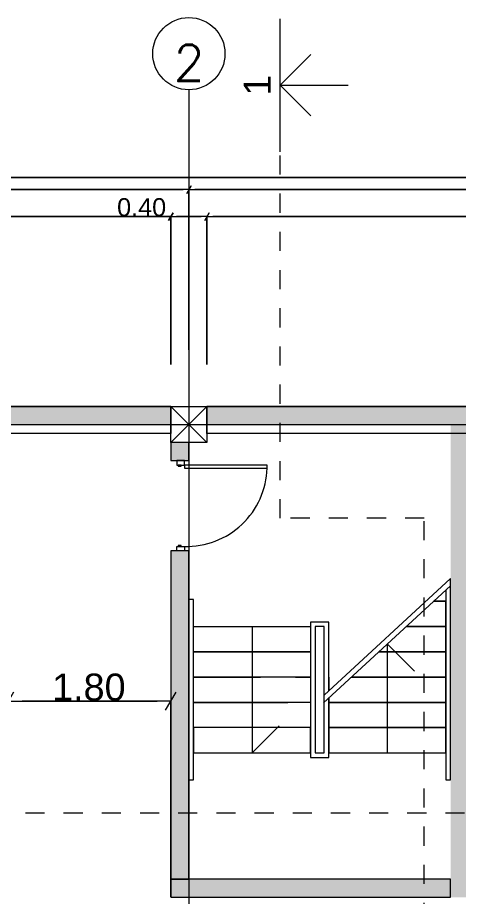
# Model space of a CAD drawing. Header units: millimetres. Extents: x 475616349 to 476941521, y 4620115302 to 4621446928.
# Drawn here: x 476742470 to 476747367, y 4620205430 to 4620215182 of the extents above; entities that cross this region are included whole.
import ezdxf

# ---------------------------------------------------------------- set-up
doc = ezdxf.new("R2010")
doc.units = ezdxf.units.MM
doc.header["$MEASUREMENT"] = 0
doc.linetypes.add('Dashed', pattern=[423.333333, 211.666667, -211.666667])
for name, color, linetype, lineweight in [('0_Pen_No__42_Pen_No__250_Pen_No__5', 5, 'Continuous', 0), ('2D Drafting - General_Pen_No__1_Pen_No__7', 7, 'Continuous', 0), ('2D Drafting - General_Pen_No__1_Pen_No__7_Pen_No__7', 7, 'Continuous', 0), ('2D Drafting - General_Pen_No__250_Pen_No__7_Pen_No__154', 154, 'Continuous', 0), ('2D Drafting - General_Pen_No__250_Pen_No__7_Pen_No__250', 7, 'Continuous', 0), ('2D Drafting - General_Pen_No__250_Pen_No__7_Pen_No__7', 7, 'Continuous', 0), ('Annotation - Text_Pen_No__7_Pen_No__5', 5, 'Continuous', 0), ('Doors_Pen_No__7_Pen_No__7_Pen_No__7', 7, 'Continuous', 0), ('G-Anno-Nplt_Pen_No__250', 7, 'Continuous', 0), ('G-Anno-Nplt_Pen_No__7', 7, 'Continuous', 0), ('gegmebi_Pen_No__7_Pen_No__7', 7, 'Continuous', 0), ('New_._Pen_No__1', 1, 'Continuous', 0), ('New_2D Drafting - General_Pen_No__250_Pen_No__7_Pen_No__154', 154, 'Continuous', 0), ('New_reg_nak_Pen_No__7', 7, 'Continuous', 0), ('New_shenobebi_Pen_No__1', 1, 'Continuous', 0), ('New_shenobebi_Pen_No__7', 7, 'Continuous', 0), ('zoma_Pen_No__5_Pen_No__5', 5, 'Continuous', 0)]:
    doc.layers.add(name, color=color, linetype=linetype, lineweight=lineweight)
doc.layers.add('zoma', color=7, linetype='Continuous')
doc.styles.add('GENERATED_STYLE_1', font='arial.ttf')
doc.styles.add('GENERATED_STYLE_2', font='arial.ttf')
doc.dimstyles.new('GENERATED_STYLE__1', dxfattribs={"dimtxt": 200, "dimasz": 64.421331, "dimexe": 0.18, "dimexo": 3, "dimgap": 0.09, "dimtad": 1, "dimtih": 1, "dimtoh": 1, "dimlfac": 0.001, "dimzin": 0, "dimdsep": 46, "dimtxsty": 'GENERATED_STYLE_2', "dimblk": 'ARROWHEAD_2', "dimblk1": 'ARROWHEAD_2', "dimblk2": 'ARROWHEAD_2', "dimcen": 0.09, "dimclrd": 142, "dimclre": 142, "dimclrt": 142, "dimadec": 0, "dimazin": 0, "dimtfac": 1, "dimtdec": 4, "dimtmove": 0, "dimatfit": 3, "dimfxl": 1, "dimtolj": 1, "dimtzin": 0, "dimarcsym": 0})
doc.dimstyles.new('GENERATED_STYLE__3', dxfattribs={"dimtxt": 200, "dimasz": 64.421331, "dimexe": 0.18, "dimexo": 3, "dimgap": 0.09, "dimtad": 1, "dimtih": 1, "dimtoh": 1, "dimlfac": 0.001, "dimzin": 0, "dimdsep": 46, "dimtxsty": 'GENERATED_STYLE_2', "dimblk": 'ARROWHEAD_2', "dimblk1": 'ARROWHEAD_2', "dimblk2": 'ARROWHEAD_2', "dimcen": 0.09, "dimclrd": 142, "dimclre": 142, "dimclrt": 142, "dimadec": 0, "dimazin": 0, "dimtfac": 1, "dimtdec": 4, "dimtmove": 2, "dimatfit": 3, "dimfxl": 1, "dimtolj": 1, "dimtzin": 0, "dimarcsym": 0})
doc.dimstyles.new('GENERATED_STYLE__37', dxfattribs={"dimtxt": 300, "dimasz": 152, "dimexe": 0.18, "dimexo": 3, "dimgap": 0.09, "dimtad": 1, "dimtih": 1, "dimtoh": 1, "dimlfac": 0.001, "dimzin": 0, "dimdsep": 46, "dimtxsty": 'GENERATED_STYLE_2', "dimblk": 'ARROWHEAD_2', "dimblk1": 'ARROWHEAD_2', "dimblk2": 'ARROWHEAD_2', "dimcen": 0.09, "dimclrd": 7, "dimclre": 7, "dimclrt": 7, "dimadec": 0, "dimazin": 0, "dimtfac": 1, "dimtdec": 4, "dimtmove": 0, "dimatfit": 3, "dimfxl": 1, "dimtolj": 1, "dimtzin": 0, "dimarcsym": 0})

# ---------------------------------------------------------------- blocks, each defined once
blk = doc.blocks.new('ARROWHEAD_2')
at = {"color": 0, "linetype": 'Continuous', "lineweight": 0}
for p, q in [((-0.378, -0.655), (0.378, 0.655)), ((0, 0), (-1, 0))]:
    blk.add_line(p, q, dxfattribs=at)
blk = doc.blocks.new('*D1810', base_point=(476577134.1, 4620325125.7))
at = {"layer": 'Defpoints', "color": 0, "linetype": 'Continuous', "transparency": 16777216}
for p in [(476744168.5, 4620207605.8), (476742368.5, 4620205432.1), (476744168.5, 4620205432.1)]:
    blk.add_point(p, dxfattribs=at)
at = {"layer": 'zoma', "color": 7, "linetype": 'Continuous', "lineweight": -2, "transparency": 16777216}
for p, q in [((476742368.5, 4620205435.1), (476742368.5, 4620207606)), ((476742520.5, 4620207605.8), (476744016.5, 4620207605.8)), ((476744168.5, 4620205435.1), (476744168.5, 4620207606))]:
    blk.add_line(p, q, dxfattribs=at)
at = {"layer": 'zoma', "color": 7, "linetype": 'Continuous', "lineweight": -2, "transparency": 16777216, "xscale": 152, "yscale": 152, "zscale": 152, "rotation": 180}
blk.add_blockref('ARROWHEAD_2', (476742368.5, 4620207605.8), dxfattribs=at)
at = {"layer": 'zoma', "color": 7, "linetype": 'Continuous', "lineweight": -2, "transparency": 16777216, "xscale": 152, "yscale": 152, "zscale": 152}
blk.add_blockref('ARROWHEAD_2', (476744168.5, 4620207605.8), dxfattribs=at)
at = {"layer": 'zoma', "color": 7, "linetype": 'Continuous', "lineweight": 0, "transparency": 16777216, "insert": (476743259.1, 4620207759.1), "char_height": 300, "attachment_point": 5, "style": 'GENERATED_STYLE_2'}
blk.add_mtext('\\A1;1.80', dxfattribs=at)
blk = doc.blocks.new('*D2306', base_point=(476577134.1, 4620325125.7))
at = {"layer": 'Defpoints', "color": 0, "linetype": 'Continuous', "transparency": 16777216}
for p in [(476744368.5, 4620213274.7), (476737468.5, 4620211496), (476744368.5, 4620211496)]:
    blk.add_point(p, dxfattribs=at)
at = {"layer": 'zoma', "color": 142, "linetype": 'Continuous', "lineweight": -2, "transparency": 16777216}
for p, q in [((476737468.5, 4620211499), (476737468.5, 4620213274.9)), ((476737533, 4620213274.7), (476744304.1, 4620213274.7)), ((476744368.5, 4620211499), (476744368.5, 4620213274.9))]:
    blk.add_line(p, q, dxfattribs=at)
at = {"layer": 'zoma', "color": 142, "linetype": 'Continuous', "lineweight": -2, "transparency": 16777216, "xscale": 64.4213309708986, "yscale": 64.4213309708986, "zscale": 64.4213309708986, "rotation": 180}
blk.add_blockref('ARROWHEAD_2', (476737468.5, 4620213274.7), dxfattribs=at)
at = {"layer": 'zoma', "color": 142, "linetype": 'Continuous', "lineweight": -2, "transparency": 16777216, "xscale": 64.4213309708986, "yscale": 64.4213309708986, "zscale": 64.4213309708986}
blk.add_blockref('ARROWHEAD_2', (476744368.5, 4620213274.7), dxfattribs=at)
at = {"layer": 'zoma', "color": 142, "linetype": 'Continuous', "lineweight": 0, "transparency": 16777216, "insert": (476740912.2, 4620213376.9), "char_height": 200, "attachment_point": 5, "style": 'GENERATED_STYLE_2'}
blk.add_mtext('\\A1;6.90', dxfattribs=at)
blk = doc.blocks.new('*D2307', base_point=(476577134.1, 4620325125.7))
at = {"layer": 'Defpoints', "color": 0, "linetype": 'Continuous', "transparency": 16777216}
for p in [(476751268.5, 4620213274.7), (476744368.5, 4620211496), (476751268.5, 4620211496)]:
    blk.add_point(p, dxfattribs=at)
at = {"layer": 'zoma', "color": 142, "linetype": 'Continuous', "lineweight": -2, "transparency": 16777216}
for p, q in [((476744368.5, 4620211499), (476744368.5, 4620213274.9)), ((476744433, 4620213274.7), (476751204.1, 4620213274.7)), ((476751268.5, 4620211499), (476751268.5, 4620213274.9))]:
    blk.add_line(p, q, dxfattribs=at)
at = {"layer": 'zoma', "color": 142, "linetype": 'Continuous', "lineweight": -2, "transparency": 16777216, "xscale": 64.4213309708986, "yscale": 64.4213309708986, "zscale": 64.4213309708986, "rotation": 180}
blk.add_blockref('ARROWHEAD_2', (476744368.5, 4620213274.7), dxfattribs=at)
at = {"layer": 'zoma', "color": 142, "linetype": 'Continuous', "lineweight": -2, "transparency": 16777216, "xscale": 64.4213309708986, "yscale": 64.4213309708986, "zscale": 64.4213309708986}
blk.add_blockref('ARROWHEAD_2', (476751268.5, 4620213274.7), dxfattribs=at)
at = {"layer": 'zoma', "color": 142, "linetype": 'Continuous', "lineweight": 0, "transparency": 16777216, "insert": (476747812.2, 4620213376.9), "char_height": 200, "attachment_point": 5, "style": 'GENERATED_STYLE_2'}
blk.add_mtext('\\A1;6.90', dxfattribs=at)
blk = doc.blocks.new('*D2313', base_point=(476577134.1, 4620325125.7))
at = {"layer": 'Defpoints', "color": 0, "linetype": 'Continuous', "transparency": 16777216}
for p in [(476744168.5, 4620212976.5), (476737668.5, 4620211333.9), (476744168.5, 4620211333.9)]:
    blk.add_point(p, dxfattribs=at)
at = {"layer": 'zoma', "color": 142, "linetype": 'Continuous', "lineweight": -2, "transparency": 16777216}
for p, q in [((476737668.5, 4620211336.9), (476737668.5, 4620212976.7)), ((476737733, 4620212976.5), (476744104.1, 4620212976.5)), ((476744168.5, 4620211336.9), (476744168.5, 4620212976.7))]:
    blk.add_line(p, q, dxfattribs=at)
at = {"layer": 'zoma', "color": 142, "linetype": 'Continuous', "lineweight": -2, "transparency": 16777216, "xscale": 64.4213309708986, "yscale": 64.4213309708986, "zscale": 64.4213309708986, "rotation": 180}
blk.add_blockref('ARROWHEAD_2', (476737668.5, 4620212976.5), dxfattribs=at)
at = {"layer": 'zoma', "color": 142, "linetype": 'Continuous', "lineweight": -2, "transparency": 16777216, "xscale": 64.4213309708986, "yscale": 64.4213309708986, "zscale": 64.4213309708986}
blk.add_blockref('ARROWHEAD_2', (476744168.5, 4620212976.5), dxfattribs=at)
at = {"layer": 'zoma', "color": 142, "linetype": 'Continuous', "lineweight": 0, "transparency": 16777216, "insert": (476740912.2, 4620213078.7), "char_height": 200, "attachment_point": 5, "style": 'GENERATED_STYLE_2'}
blk.add_mtext('\\A1;6.50', dxfattribs=at)
blk = doc.blocks.new('*D2314', base_point=(476577134.1, 4620325125.7))
at = {"layer": 'Defpoints', "color": 0, "linetype": 'Continuous', "transparency": 16777216}
for p in [(476744568.5, 4620212976.5), (476744168.5, 4620211333.9), (476744568.5, 4620211333.9)]:
    blk.add_point(p, dxfattribs=at)
at = {"layer": 'zoma', "color": 142, "linetype": 'Continuous', "lineweight": -2, "transparency": 16777216}
for p, q in [((476744168.5, 4620212976.5), (476743585.1, 4620212976.5)), ((476744168.5, 4620211336.9), (476744168.5, 4620212976.7)), ((476744504.1, 4620212976.5), (476744233, 4620212976.5)), ((476744568.5, 4620211336.9), (476744568.5, 4620212976.7))]:
    blk.add_line(p, q, dxfattribs=at)
at = {"layer": 'zoma', "color": 142, "linetype": 'Continuous', "lineweight": -2, "transparency": 16777216, "xscale": 64.4213309708986, "yscale": 64.4213309708986, "zscale": 64.4213309708986, "rotation": 180}
blk.add_blockref('ARROWHEAD_2', (476744168.5, 4620212976.5), dxfattribs=at)
at = {"layer": 'zoma', "color": 142, "linetype": 'Continuous', "lineweight": -2, "transparency": 16777216, "xscale": 64.4213309708986, "yscale": 64.4213309708986, "zscale": 64.4213309708986}
blk.add_blockref('ARROWHEAD_2', (476744568.5, 4620212976.5), dxfattribs=at)
at = {"layer": 'zoma', "color": 142, "linetype": 'Continuous', "lineweight": 0, "transparency": 16777216, "insert": (476743844.6, 4620213078.7), "char_height": 200, "attachment_point": 5, "style": 'GENERATED_STYLE_2'}
blk.add_mtext('\\A1;0.40', dxfattribs=at)
blk = doc.blocks.new('*D2315', base_point=(476577134.1, 4620325125.7))
at = {"layer": 'Defpoints', "color": 0, "linetype": 'Continuous', "transparency": 16777216}
for p in [(476751068.5, 4620212976.5), (476744568.5, 4620211333.9), (476751068.5, 4620211333.9)]:
    blk.add_point(p, dxfattribs=at)
at = {"layer": 'zoma', "color": 142, "linetype": 'Continuous', "lineweight": -2, "transparency": 16777216}
for p, q in [((476744568.5, 4620211336.9), (476744568.5, 4620212976.7)), ((476744633, 4620212976.5), (476751004.1, 4620212976.5)), ((476751068.5, 4620211336.9), (476751068.5, 4620212976.7))]:
    blk.add_line(p, q, dxfattribs=at)
at = {"layer": 'zoma', "color": 142, "linetype": 'Continuous', "lineweight": -2, "transparency": 16777216, "xscale": 64.4213309708986, "yscale": 64.4213309708986, "zscale": 64.4213309708986, "rotation": 180}
blk.add_blockref('ARROWHEAD_2', (476744568.5, 4620212976.5), dxfattribs=at)
at = {"layer": 'zoma', "color": 142, "linetype": 'Continuous', "lineweight": -2, "transparency": 16777216, "xscale": 64.4213309708986, "yscale": 64.4213309708986, "zscale": 64.4213309708986}
blk.add_blockref('ARROWHEAD_2', (476751068.5, 4620212976.5), dxfattribs=at)
at = {"layer": 'zoma', "color": 142, "linetype": 'Continuous', "lineweight": 0, "transparency": 16777216, "insert": (476747812.2, 4620213078.7), "char_height": 200, "attachment_point": 5, "style": 'GENERATED_STYLE_2'}
blk.add_mtext('\\A1;6.50', dxfattribs=at)
blk = doc.blocks.new('*D2325', base_point=(476577134.1, 4620325125.7))
at = {"layer": 'Defpoints', "color": 0, "linetype": 'Continuous', "transparency": 16777216}
for p in [(476779068.5, 4620213408.5), (476737268.5, 4620211549.9), (476779068.5, 4620211549.9)]:
    blk.add_point(p, dxfattribs=at)
at = {"layer": 'zoma', "color": 142, "linetype": 'Continuous', "lineweight": -2, "transparency": 16777216}
for p, q in [((476737268.5, 4620211552.9), (476737268.5, 4620213408.7)), ((476737333, 4620213408.5), (476779004.1, 4620213408.5)), ((476779068.5, 4620211552.9), (476779068.5, 4620213408.7))]:
    blk.add_line(p, q, dxfattribs=at)
at = {"layer": 'zoma', "color": 142, "linetype": 'Continuous', "lineweight": -2, "transparency": 16777216, "xscale": 64.4213309708986, "yscale": 64.4213309708986, "zscale": 64.4213309708986, "rotation": 180}
blk.add_blockref('ARROWHEAD_2', (476737268.5, 4620213408.5), dxfattribs=at)
at = {"layer": 'zoma', "color": 142, "linetype": 'Continuous', "lineweight": -2, "transparency": 16777216, "xscale": 64.4213309708986, "yscale": 64.4213309708986, "zscale": 64.4213309708986}
blk.add_blockref('ARROWHEAD_2', (476779068.5, 4620213408.5), dxfattribs=at)
at = {"layer": 'zoma', "color": 142, "linetype": 'Continuous', "lineweight": 0, "transparency": 16777216, "insert": (476758727.9, 4620213548.5), "char_height": 200, "attachment_point": 5, "style": 'GENERATED_STYLE_2'}
blk.add_mtext('\\A1;41.80', dxfattribs=at)

msp = doc.modelspace()

# ---------------------------------------------------------------- hatches: boundary and pattern name
at = {"layer": '2D Drafting - General_Pen_No__250_Pen_No__7_Pen_No__154', "linetype": 'Continuous', "lineweight": 0}
for points in [[(476744168.542, 4620210671.921), (476744168.542, 4620210871.921), (476737668.542, 4620210871.921), (476737668.542, 4620210671.921)], [(476751068.542, 4620210671.921), (476751068.542, 4620210871.921), (476744568.542, 4620210871.921), (476744568.542, 4620210671.921)]]:
    msp.add_hatch(color=154, dxfattribs=at).paths.add_polyline_path(points)
at = {"layer": '2D Drafting - General_Pen_No__250_Pen_No__7_Pen_No__7', "linetype": 'Continuous', "lineweight": 0}
for points in [[(476747269.332, 4620210671.921), (476747469.332, 4620210671.921), (476747469.332, 4620208031.931), (476747269.332, 4620208031.931)], [(476744368.542, 4620210271.509), (476744368.542, 4620210471.921), (476744168.542, 4620210471.921), (476744168.542, 4620210271.509)], [(476744368.542, 4620205632.083), (476744368.542, 4620209271.509), (476744168.542, 4620209271.509), (476744168.542, 4620205632.083)]]:
    msp.add_hatch(color=7, dxfattribs=at).paths.add_polyline_path(points)
at = {"layer": 'G-Anno-Nplt_Pen_No__7', "linetype": 'Continuous', "lineweight": 0}
msp.add_hatch(color=7, dxfattribs=at).paths.add_polyline_path([(476744168.542, 4620205432.083), (476747269.332, 4620205432.083), (476747269.332, 4620205632.083), (476744168.542, 4620205632.083)])
at = {"layer": 'New_2D Drafting - General_Pen_No__250_Pen_No__7_Pen_No__154', "linetype": 'Continuous', "lineweight": 0}
for points in [[(476747269.332, 4620208031.931), (476747469.332, 4620208031.931), (476749569.332, 4620208031.931), (476749569.332, 4620207231.931), (476749369.332, 4620207231.931), (476749369.332, 4620207831.931), (476747469.332, 4620207831.931), (476747269.332, 4620207831.931)], [(476747269.332, 4620207831.931), (476747469.332, 4620207831.931), (476747469.332, 4620205631.931), (476749369.332, 4620205631.931), (476749369.332, 4620206231.931), (476749569.332, 4620206231.931), (476749569.332, 4620205431.931), (476747269.332, 4620205431.931), (476747269.332, 4620205631.931)]]:
    msp.add_hatch(color=154, dxfattribs=at).paths.add_polyline_path(points)

# ---------------------------------------------------------------- linework, layer by layer
at = {"layer": '0_Pen_No__42_Pen_No__250_Pen_No__5', "color": 5, "linetype": 'Continuous', "lineweight": 0}
msp.add_circle((476744368.542, 4620214781.518), 400, dxfattribs=at)
msp.add_circle((476744368.542, 4620214781.518), 400, dxfattribs=at)
at = {"layer": '2D Drafting - General_Pen_No__1_Pen_No__7', "color": 7, "linetype": 'Continuous', "lineweight": 0}
for p, q in [((476744168.542, 4620210471.921), (476744568.542, 4620210871.921)), ((476744568.542, 4620210471.921), (476744168.542, 4620210871.921))]:
    msp.add_line(p, q, dxfattribs=at)
at = {"layer": '2D Drafting - General_Pen_No__1_Pen_No__7', "color": 7, "linetype": 'Continuous', "lineweight": 0, "flags": 128}
for points in [[(476744168.542, 4620210571.921), (476737668.542, 4620210571.921), (476737668.542, 4620210871.921), (476744168.542, 4620210871.921)], [(476744568.542, 4620210471.921), (476744168.542, 4620210471.921), (476744168.542, 4620210871.921), (476744568.542, 4620210871.921)], [(476751068.542, 4620210571.921), (476744568.542, 4620210571.921), (476744568.542, 4620210871.921), (476751068.542, 4620210871.921)]]:
    msp.add_lwpolyline(points, close=True, dxfattribs=at)
at = {"layer": '2D Drafting - General_Pen_No__1_Pen_No__7_Pen_No__7', "color": 7, "linetype": 'Continuous', "lineweight": 0}
msp.add_arc((476744343.071, 4620210213.786), 893.239, 268.396194, 358.396194, dxfattribs=at)
at = {"layer": '2D Drafting - General_Pen_No__250_Pen_No__7_Pen_No__250', "color": 7, "linetype": 'Continuous', "lineweight": 0, "flags": 128}
for points in [[(476744168.542, 4620210671.921), (476744168.542, 4620210871.921), (476737668.542, 4620210871.921), (476737668.542, 4620210671.921)], [(476751068.542, 4620210671.921), (476751068.542, 4620210871.921), (476744568.542, 4620210871.921), (476744568.542, 4620210671.921)], [(476744368.542, 4620210271.509), (476744368.542, 4620210471.921), (476744168.542, 4620210471.921), (476744168.542, 4620210271.509)], [(476744368.542, 4620205632.083), (476744368.542, 4620209271.509), (476744168.542, 4620209271.509), (476744168.542, 4620205632.083)]]:
    msp.add_lwpolyline(points, close=True, dxfattribs=at)
at = {"layer": 'Doors_Pen_No__7_Pen_No__7_Pen_No__7', "color": 7, "linetype": 'Continuous', "lineweight": 0, "flags": 128}
for points in [[(476744233.404, 4620210271.509), (476744233.404, 4620210222.12), (476744318.071, 4620210222.12), (476744318.071, 4620210271.509)], [(476744251.404, 4620210222.12), (476744251.404, 4620210211.009), (476744284.737, 4620210211.009), (476744284.737, 4620210222.12)], [(476744318.071, 4620210222.12), (476744318.071, 4620210188.786), (476745235.959, 4620210188.786), (476745235.959, 4620210222.12)], [(476744233.404, 4620209271.509), (476744233.404, 4620209320.897), (476744318.071, 4620209320.897), (476744318.071, 4620209271.509)], [(476744251.404, 4620209332.009), (476744251.404, 4620209320.897), (476744284.737, 4620209320.897), (476744284.737, 4620209332.009)]]:
    msp.add_lwpolyline(points, close=True, dxfattribs=at)
at = {"layer": 'G-Anno-Nplt_Pen_No__250', "color": 7, "linetype": 'Continuous', "lineweight": 0, "flags": 128}
msp.add_lwpolyline([(476744168.542, 4620205432.083), (476747269.332, 4620205432.083), (476747269.332, 4620205632.083), (476744168.542, 4620205632.083)], close=True, dxfattribs=at)
at = {"layer": 'gegmebi_Pen_No__7_Pen_No__7', "color": 7, "linetype": 'Continuous', "lineweight": 0, "flags": 128}
for points in [[(476747218.542, 4620208838.237), (476747218.542, 4620206732.083), (476747268.542, 4620206732.083), (476747268.542, 4620208964.579)], [(476746778.542, 4620208432.083), (476747218.542, 4620208432.083), (476747218.542, 4620208712.083), (476747081.876, 4620208712.083)], [(476747081.876, 4620208712.083), (476747218.542, 4620208712.083)], [(476745918.542, 4620207718.425), (476745918.542, 4620208481.657), (476745718.542, 4620208481.657), (476745718.542, 4620207718.425)], [(476745068.542, 4620208432.083), (476745068.542, 4620207032.083), (476745368.542, 4620207332.083)], [(476746475.209, 4620208152.083), (476747218.542, 4620208152.083), (476747218.542, 4620208432.083), (476746778.542, 4620208432.083)], [(476746568.542, 4620207032.083), (476746568.542, 4620208238.237), (476746868.542, 4620207938.237)], [(476745552.079, 4620207872.083), (476744418.542, 4620207872.083), (476744418.542, 4620208152.083), (476745718.542, 4620208152.083)], [(476745718.542, 4620208152.083), (476745718.542, 4620207872.083), (476745552.079, 4620207872.083)], [(476746171.876, 4620207872.083), (476747218.542, 4620207872.083), (476747218.542, 4620208152.083), (476746475.209, 4620208152.083)], [(476745718.542, 4620207592.083), (476744418.542, 4620207592.083), (476744418.542, 4620207872.083), (476745161.876, 4620207872.083)], [(476745552.079, 4620207872.083), (476745718.542, 4620207872.083), (476745718.542, 4620207638.237)], [(476745918.542, 4620207872.083), (476745918.542, 4620207718.425)], [(476745918.542, 4620207638.237), (476745918.542, 4620207592.083), (476747218.542, 4620207592.083), (476747218.542, 4620207872.083), (476746171.876, 4620207872.083)], [(476745718.542, 4620207638.237), (476745718.542, 4620206982.083), (476745918.542, 4620206982.083), (476745918.542, 4620207638.237)], [(476745718.542, 4620207358.237), (476745718.542, 4620207312.083), (476744418.542, 4620207312.083), (476744418.542, 4620207592.083), (476745465.209, 4620207592.083)], [(476745718.542, 4620207312.083), (476744418.542, 4620207312.083), (476744418.542, 4620207032.083), (476745718.542, 4620207032.083)], [(476745718.542, 4620207032.083), (476745718.542, 4620207312.083)]]:
    msp.add_lwpolyline(points, dxfattribs=at)
for points in [[(476744418.542, 4620208732.083), (476744368.542, 4620208732.083), (476744368.542, 4620206732.083), (476744418.542, 4620206732.083)], [(476745718.542, 4620208432.083), (476745718.542, 4620208152.083), (476744418.542, 4620208152.083), (476744418.542, 4620208432.083)], [(476745868.542, 4620208432.083), (476745768.542, 4620208432.083), (476745768.542, 4620207032.083), (476745868.542, 4620207032.083)], [(476745918.542, 4620207592.083), (476745918.542, 4620207312.083), (476747218.542, 4620207312.083), (476747218.542, 4620207592.083)], [(476745918.542, 4620207312.083), (476745918.542, 4620207032.083), (476747218.542, 4620207032.083), (476747218.542, 4620207312.083)]]:
    msp.add_lwpolyline(points, close=True, dxfattribs=at)
at = {"layer": 'New_reg_nak_Pen_No__7', "color": 7, "linetype": 'Continuous', "lineweight": 0, "flags": 128}
msp.add_lwpolyline([(476746568.438, 4620210871.838), (476746568.438, 4620210871.806)], dxfattribs=at)
at = {"layer": 'New_shenobebi_Pen_No__1', "color": 1, "linetype": 'Dashed', "lineweight": 0}
for points in [[(476746978.041, 4620190340.291), (476746978.041, 4620209631.948), (476745379.568, 4620209631.948), (476745379.568, 4620215169.157)], [(476732820.121, 4620206367.623), (476783893.334, 4620206367.623)]]:
    msp.add_lwpolyline(points, dxfattribs=at)
at = {"layer": 'New_shenobebi_Pen_No__1', "color": 1, "linetype": 'Continuous', "lineweight": 0}
for points in [[(476745379.568, 4620213695.41), (476745379.568, 4620215169.157)], [(476745379.568, 4620214432.283), (476745720.713, 4620214773.429)], [(476745379.568, 4620214432.283), (476746132.566, 4620214432.283)], [(476745379.568, 4620214432.283), (476745720.713, 4620214091.138)]]:
    msp.add_lwpolyline(points, dxfattribs=at)
at = {"layer": 'New_shenobebi_Pen_No__7', "color": 7, "linetype": 'Continuous', "lineweight": 0}
for points in [[(476745868.542, 4620207672.271), (476747268.542, 4620208964.579)], [(476745862.502, 4620207586.507), (476747268.542, 4620208884.391)]]:
    msp.add_lwpolyline(points, dxfattribs=at)
at = {"layer": 'zoma_Pen_No__5_Pen_No__5', "color": 5, "linetype": 'Continuous', "lineweight": 0}
for p, q in [((476744368.542, 4620214381.518), (476744368.542, 4620189670.712)), ((476733387.992, 4620210671.921), (476783274.372, 4620210671.921)), ((476733387.992, 4620210671.921), (476783274.372, 4620210671.921))]:
    msp.add_line(p, q, dxfattribs=at)

# ---------------------------------------------------------------- texts
at = {"layer": 'Annotation - Text_Pen_No__7_Pen_No__5', "color": 5, "linetype": 'Continuous', "lineweight": 0, "insert": (476744370.7, 4620214880.555), "char_height": 400, "attachment_point": 2}
msp.add_mtext('\\A1;{\\pqc;\\Ftxt.shx;2}', dxfattribs=at)
at = {"layer": 'New_._Pen_No__1', "color": 1, "linetype": 'Continuous', "lineweight": 0, "insert": (476744976.711, 4620214432.283), "char_height": 300, "attachment_point": 2, "rotation": 90, "style": 'GENERATED_STYLE_1'}
msp.add_mtext('\\A1;{\\pqc;\\fArial|b0|i0|c0|p34;1}', dxfattribs=at)

# ---------------------------------------------------------------- dimensions: what is measured, and where the dimension line sits
at = {"layer": 'zoma', "color": 142, "linetype": 'Continuous', "lineweight": 0}
for base, p1, p2, dimstyle, picture, middle in [((476779068.537, 4620213408.508), (476737268.537, 4620211549.919), (476779068.537, 4620211549.919), 'GENERATED_STYLE__3', '*D2325', (476758727.85, 4620213548.508)), ((476744368.537, 4620213274.69), (476737468.537, 4620211495.994), (476744368.537, 4620211495.994), 'GENERATED_STYLE__1', '*D2306', (476740912.244, 4620213274.69)), ((476751268.537, 4620213274.69), (476744368.537, 4620211495.994), (476751268.537, 4620211495.994), 'GENERATED_STYLE__1', '*D2307', (476747812.244, 4620213274.69)), ((476744168.537, 4620212976.521), (476737668.537, 4620211333.854), (476744168.537, 4620211333.854), 'GENERATED_STYLE__1', '*D2313', (476740912.244, 4620212976.521)), ((476744568.537, 4620212976.521), (476744168.537, 4620211333.854), (476744568.537, 4620211333.854), 'GENERATED_STYLE__1', '*D2314', (476743844.612, 4620212976.521)), ((476751068.537, 4620212976.521), (476744568.537, 4620211333.854), (476751068.537, 4620211333.854), 'GENERATED_STYLE__1', '*D2315', (476747812.244, 4620212976.521))]:
    dim = msp.add_linear_dim(base=base, p1=p1, p2=p2, dimstyle=dimstyle, dxfattribs=at)
    dim.commit()
    dim.dimension.update_dxf_attribs({"geometry": picture, "text_midpoint": middle, "dimtype": 160})
at = {"layer": 'zoma', "color": 7, "linetype": 'Continuous', "lineweight": 0}
dim = msp.add_linear_dim(base=(476744168.542, 4620207605.794), p1=(476742368.542, 4620205432.083), p2=(476744168.542, 4620205432.083), dimstyle='GENERATED_STYLE__37', dxfattribs=at)
dim.commit()
dim.dimension.update_dxf_attribs({"geometry": '*D1810', "text_midpoint": (476743259.103, 4620207605.794), "dimtype": 160})

doc.saveas('drawing.dxf')
